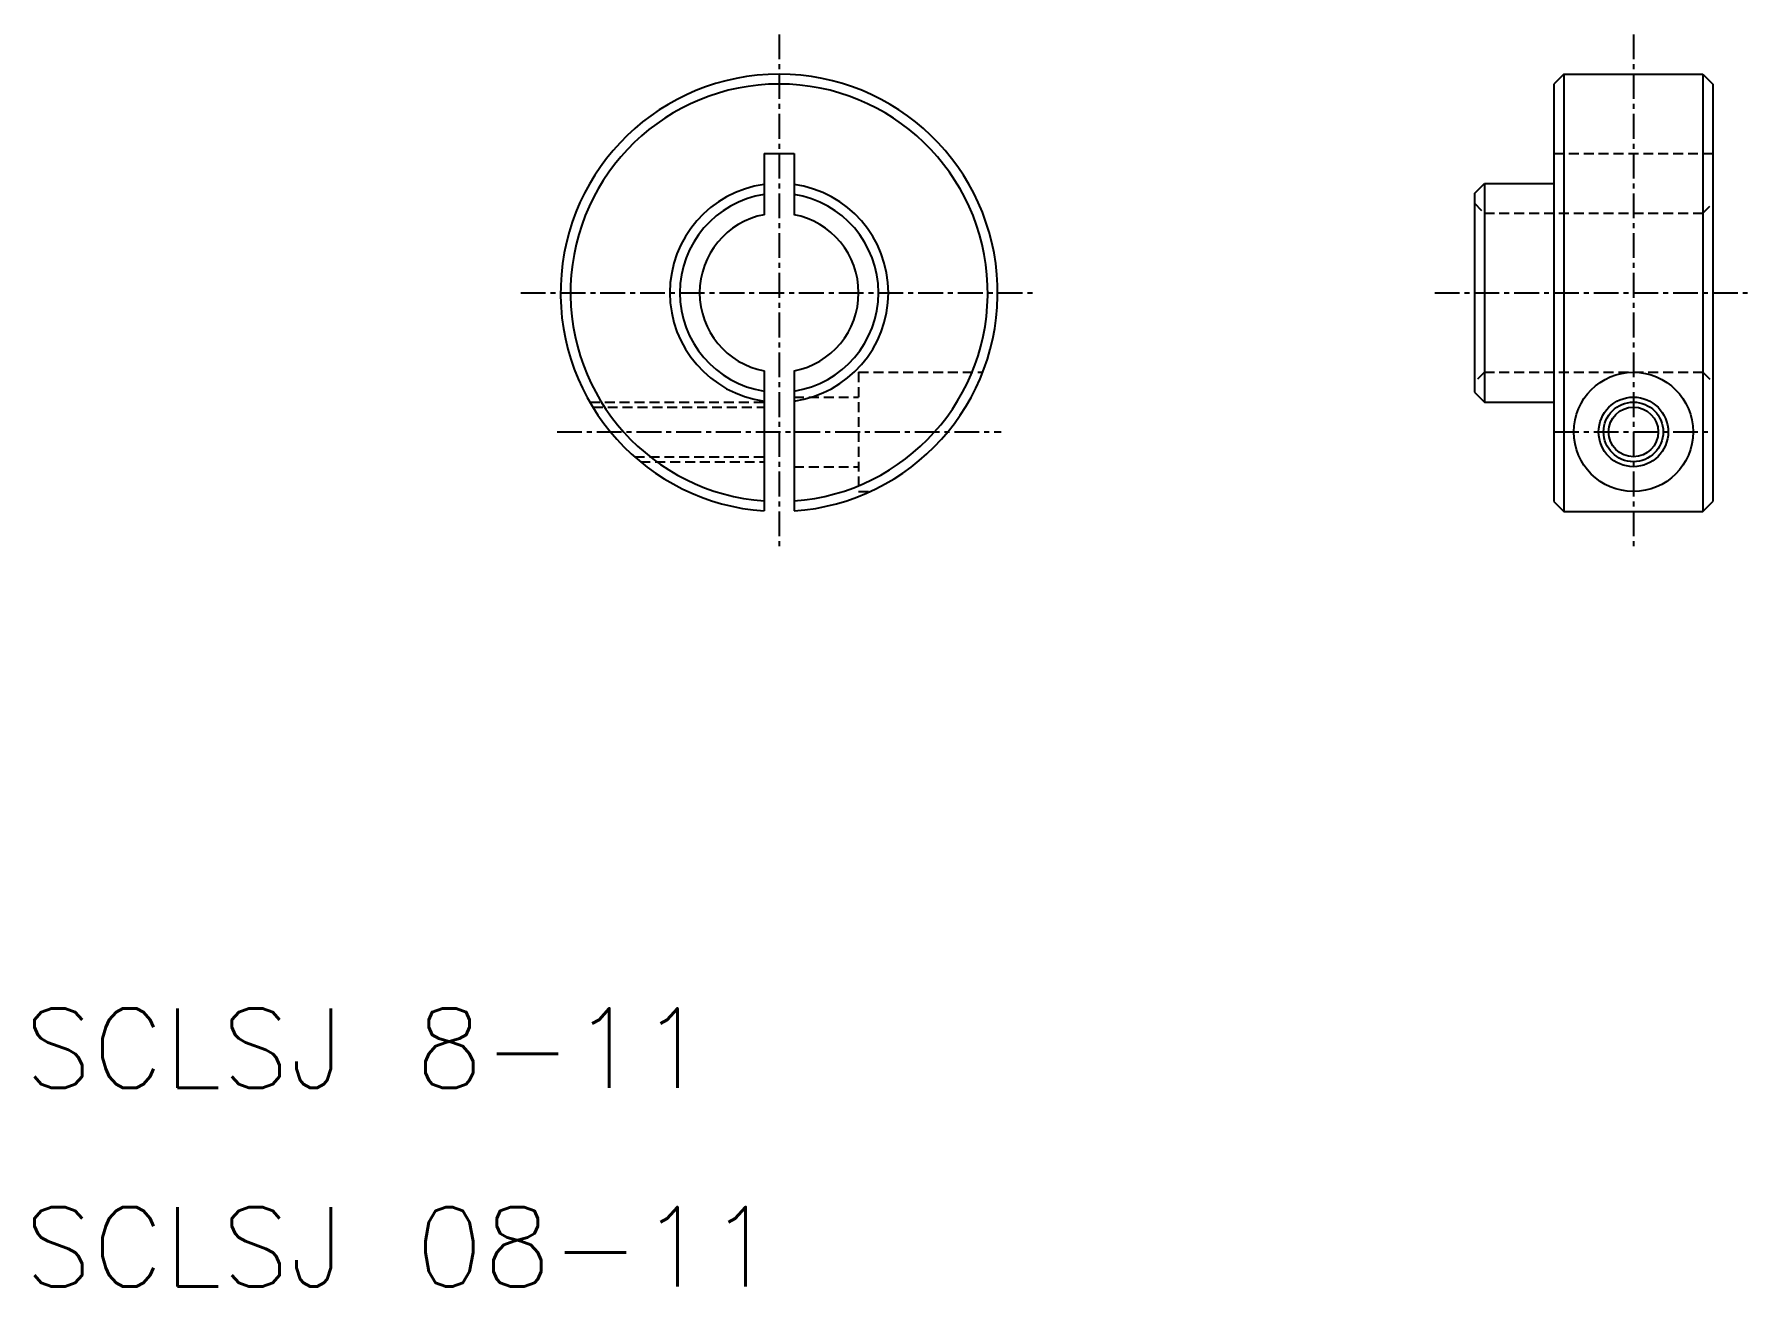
# Model space of a CAD drawing. Extents: x 932.2 to 1018.7, y 68.9 to 131.9.
import ezdxf

# ---------------------------------------------------------------- set-up
doc = ezdxf.new("R2010")
doc.units = 0
doc.linetypes.add('CENTER', pattern=[2, 1.25, -0.25, 0.25, -0.25])
doc.linetypes.add('DASHED', pattern=[0.75, 0.5, -0.25])
doc.layers.get('0').update_dxf_attribs({"linetype": 'CONTINUOUS'})
doc.layers.add('CENTER', color=1, linetype='CENTER')
doc.styles.get("Standard").update_dxf_attribs({"font": 'txt.shx', "bigfont": 'bigfont.shx'})

msp = doc.modelspace()

# ---------------------------------------------------------------- linework, layer by layer
at = {"color": 7, "linetype": 'CONTINUOUS'}
for p, q in [((1009.215, 129.938), (1008.715, 129.438)), ((1009.215, 129.938), (1016.215, 129.938)), ((1009.215, 129.938), (1009.215, 107.938)), ((1016.215, 129.938), (1016.715, 129.438)), ((1016.215, 129.938), (1016.215, 107.938)), ((1008.715, 129.438), (1008.715, 108.438)), ((1016.715, 129.438), (1016.715, 108.438)), ((968.965, 125.938), (968.965, 122.867)), ((968.965, 125.938), (970.465, 125.938)), ((970.465, 125.938), (970.465, 122.867)), ((1004.715, 123.938), (1005.215, 124.438)), ((1004.715, 123.938), (1004.715, 113.938)), ((1005.215, 124.438), (1005.215, 113.438)), ((1005.215, 124.438), (1008.715, 124.438)), ((968.965, 115.009), (968.965, 107.963)), ((970.465, 115.009), (970.465, 107.963)), ((1004.715, 113.938), (1005.215, 113.438)), ((1005.215, 113.438), (1008.715, 113.438)), ((1008.715, 108.438), (1009.215, 107.938)), ((1016.215, 107.938), (1016.715, 108.438)), ((1009.215, 107.938), (1016.215, 107.938))]:
    msp.add_line(p, q, dxfattribs=at)
at = {"color": 3, "linetype": 'DASHED'}
for p, q in [((1008.715, 125.938), (1016.715, 125.938)), ((1004.715, 123.438), (1005.215, 122.938)), ((1005.215, 122.938), (1016.215, 122.938)), ((1016.215, 122.938), (1016.715, 123.438)), ((973.715, 114.938), (973.715, 108.938)), ((973.715, 114.938), (979.962, 114.938)), ((1005.215, 114.938), (1004.715, 114.438)), ((1005.215, 114.938), (1016.215, 114.938)), ((1016.215, 114.938), (1016.715, 114.438)), ((960.189, 113.438), (968.965, 113.438)), ((970.465, 113.688), (973.715, 113.688)), ((960.338, 113.188), (968.965, 113.188)), ((962.44, 110.688), (968.965, 110.688)), ((962.733, 110.438), (968.965, 110.438)), ((970.465, 110.188), (973.715, 110.188)), ((973.715, 108.938), (974.298, 108.938))]:
    msp.add_line(p, q, dxfattribs=at)
at = {"color": 7, "linetype": 'CONTINUOUS'}
for radius in [3, 1.75, 1.25]:
    msp.add_circle((1012.715, 111.938), radius, dxfattribs=at)
at = {"color": 3, "linetype": 'CONTINUOUS'}
msp.add_circle((1012.715, 111.938), 1.5, dxfattribs=at)
at = {"color": 7, "linetype": 'CONTINUOUS'}
for radius, start, end in [(11, 273.90956, 266.09044), (10.5, 274.09604, 265.90396), (5.5, 97.83748, 262.16252), (5, 98.62693, 261.37307), (5.5, 277.83748, 82.16252), (5, 278.62693, 81.37307), (4, 100.80692, 259.19308), (4, 280.80692, 79.19308)]:
    msp.add_arc((969.715, 118.938), radius, start, end, dxfattribs=at)
at = {"layer": 'CENTER', "color": 1, "linetype": 'CENTER'}
for p, q in [((969.715, 131.938), (969.715, 105.938)), ((1012.715, 131.938), (1012.715, 105.938)), ((956.715, 118.938), (982.715, 118.938)), ((1002.715, 118.938), (1018.715, 118.938)), ((958.538, 111.938), (980.893, 111.938)), ((1008.715, 111.938), (1016.715, 111.938))]:
    msp.add_line(p, q, dxfattribs=at)

# ---------------------------------------------------------------- texts
at = {"color": 7, "linetype": 'CONTINUOUS'}
for s, p in [('SCLSJ 8-11', (931.715, 78.938)), ('SCLSJ 08-11', (931.715, 68.938))]:
    msp.add_text(s, height=4, dxfattribs=at).set_placement(p)

doc.saveas('drawing.dxf')
